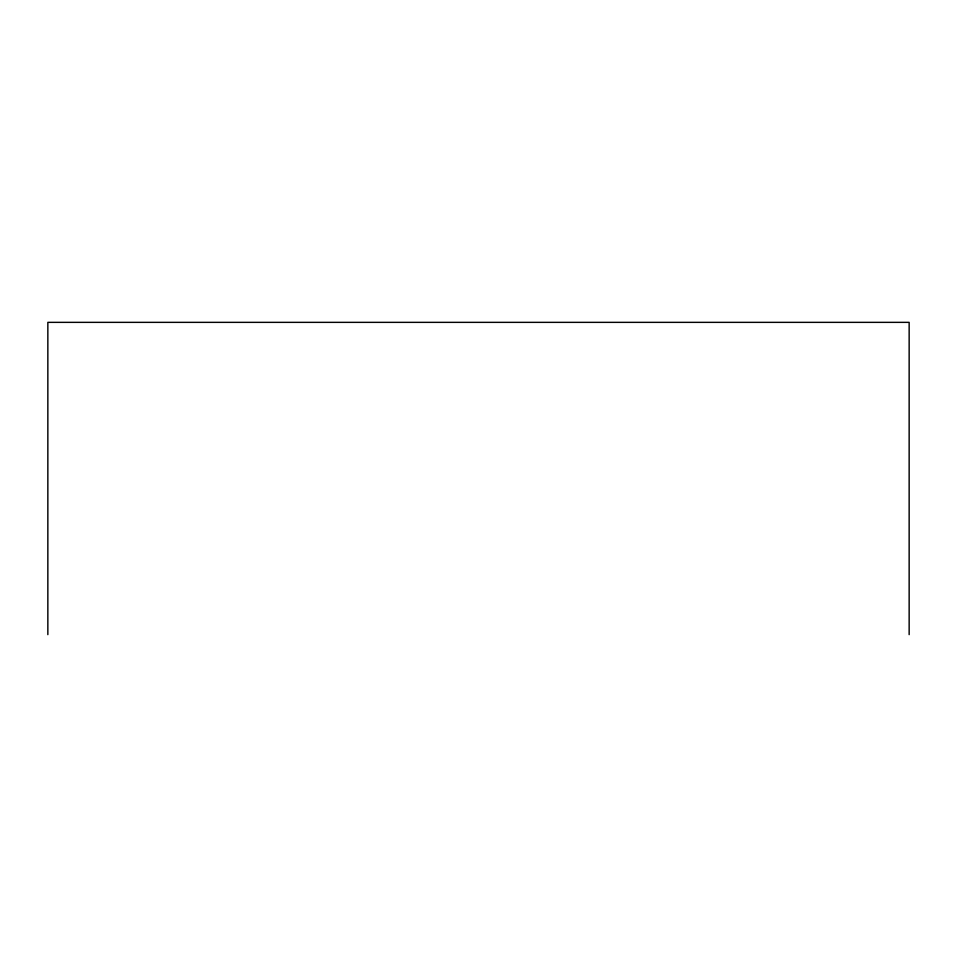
<?xml version="1.0" encoding="UTF-8"?>
<svg xmlns="http://www.w3.org/2000/svg" width="957" height="957" viewBox="0 0 957 957"><rect width="100%" height="100%" fill="white"/><g stroke="black" fill="none" stroke-linecap="round" stroke-linejoin="round"><path stroke-width="1.44" d="M909.15 634.647L909.15 322.353L47.85 322.353L47.85 634.647"/></g></svg>
